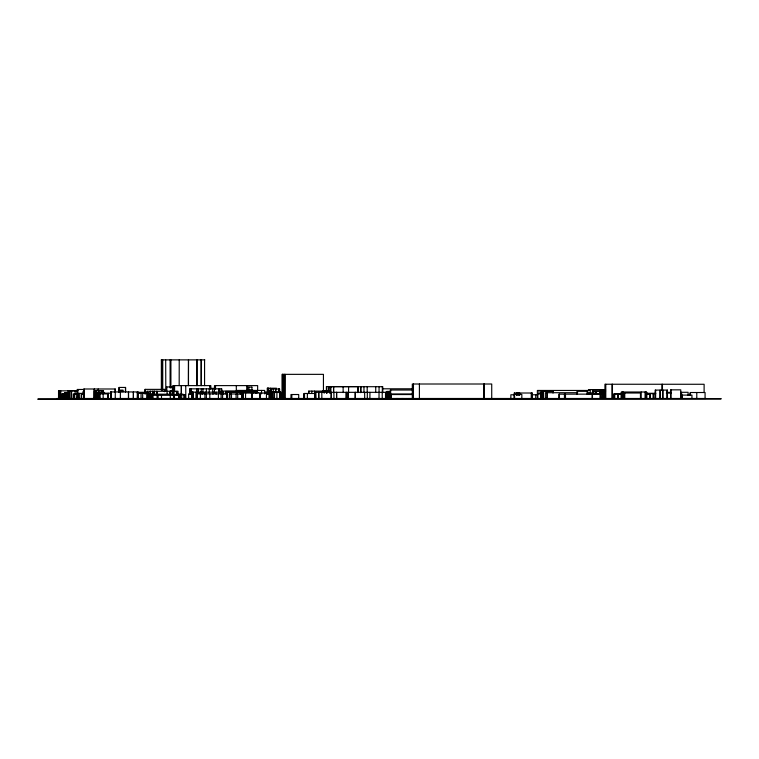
<?xml version="1.0" encoding="UTF-8"?>
<svg xmlns="http://www.w3.org/2000/svg" width="759" height="759" viewBox="0 0 759 759"><rect width="100%" height="100%" fill="white"/><g stroke="black" fill="none" stroke-linecap="round" stroke-linejoin="round"><path stroke-width="1.14" d="M161.325 359.87L204.797 359.87M357.271 386.578L326.398 386.578L326.398 390.904M173.773 386.929L166.487 386.929L166.487 391.549M247.643 387.147L251.979 387.147M330.829 387.507L328.476 387.507L328.476 390.8M276.523 388.228L267.234 388.228L267.329 393.93M210.196 388.361L215.404 388.361M382.508 388.798L412.972 388.798M83.794 389.471L77.181 389.471L77.219 398.484M588.918 389.585L605.435 389.585M252.652 389.851L248.212 389.851L248.212 392.005M123.081 390.107L118.802 390.107L118.85 392.204M412.564 390.031L390.249 390.031L390.249 394.263M605.635 390.06L592.513 390.06L592.513 393.219M588.291 390.154L588.918 390.154M236.675 390.43L246.59 390.43M251.257 390.43L264.644 390.43L264.644 393.883M170.927 390.572L173.223 390.572M77.997 390.686L68.168 390.686L68.168 398.484M322.708 390.762L326.361 390.762M77.788 390.847L58.538 390.847L58.538 398.484M220.784 391.065L236.931 391.065M268.307 390.97L270.906 390.97M322.831 390.98L328.97 390.98M119.267 391.132L123.632 391.132M256.106 391.122L256.106 393.228L256.163 391.122L252.851 391.122L252.927 393.228M330.336 391.113L308.657 391.113L308.657 393.219M251.903 391.416L225.717 391.416L225.717 393.769M255.366 391.416L256.049 391.416M605.426 391.34L600.018 391.34L600.018 394.405M386.843 391.454L390.363 391.454M553.112 391.464L542.666 391.464L542.666 398.484M605.578 391.445L593.14 391.445L593.14 393.788M84.116 391.701L82.959 391.701L83.101 393.959M121.241 391.587L123.432 391.587M223.639 392.166L191.913 392.166L191.999 398.484M264.436 392.08L267.804 392.08M622.921 392.137L621.279 392.137L621.279 398.484M77.219 392.337L76.915 398.484M110.947 392.308L111.061 398.484L110.88 391.938M137.512 392.308L144.106 392.308M314.596 392.327L387.071 392.327L387.071 398.484M666.62 392.356L671.26 392.356M680.766 392.299L688.1 392.299L688.1 395.392M251.817 392.422L226.827 392.422L226.827 394.443M254.948 392.422L258.24 392.422M199.864 392.678L203.459 392.678M68.405 392.773L64.686 392.773L64.686 398.484M104.628 392.697L94.59 392.697L94.59 398.484M577.703 392.707L545.341 392.707L545.341 398.484M137.227 392.868L148.859 392.963L148.897 398.484M586.916 392.896L593.007 392.963M143.603 393.086L145.851 393.086M173.308 393.086L173.308 395.24M241.742 393.058L269.929 393.058L269.929 398.484M666.364 393.115L671.411 393.115M681.098 393.115L681.61 393.115L681.61 396.34M104.903 393.209L111.364 393.209M602.95 393.228L605.293 393.228M646.621 393.285L655.235 393.285M83.594 393.371L78.756 393.371L78.765 398.807M137.407 393.371L149.03 393.371L149.03 398.484M64.506 393.617L62.143 393.617L62.181 398.484M280.118 393.617L282.595 393.617M314.482 393.485L304.074 393.485L304.074 398.484M614.999 393.57L622.019 393.57M655.833 393.627L649.951 393.627L649.951 398.484M680.776 393.532L680.519 398.484M280.783 393.769L283.079 393.769M540.474 393.779L537.856 393.779L537.856 398.484M587.902 393.779L600.065 393.779M76.612 393.94L73.319 393.94L73.319 398.484M192.701 393.883L188.602 393.883L188.706 398.484M241.609 393.968L229.531 393.968L229.531 398.484M412.716 393.978L388.238 393.978L388.21 398.807M587.115 394.025L600.122 394.035M74.335 394.263L77.001 394.263M173.555 394.244L151.231 394.139L151.126 398.484M176.154 394.139L183.014 394.139M622.266 394.187L612.826 394.215L612.826 398.484M83.613 394.282L81.204 394.282L81.204 398.484M97.645 394.329L95.444 394.329L95.444 398.484M621.972 394.424L617.674 394.424L617.674 398.484M646.364 394.424L649.932 394.424M412.725 394.538L390.8 394.538L390.809 398.807M62.428 394.699L60.141 394.699L60.141 398.484M153.005 394.794L184.911 394.794L184.911 398.484M514.298 394.775L510.854 394.775L510.854 398.484M531.575 394.775L537.685 394.775M152.455 395.088L149.106 395.088L149.21 398.484M56.821 398.484L77.997 398.484M78.756 398.484L706.079 398.484M705.073 398.484L705.073 392.517L690.168 392.517L690.168 395.496M704.105 392.564L704.124 384.272L604.942 384.244L604.942 398.484M696.79 392.517L696.79 398.484M691.933 398.484L691.933 395.097L681.041 395.097L681.041 398.484M690.149 393.418L690.149 395.439M682.151 395.097L682.151 398.484M681.629 395.097L681.629 398.484M681.25 392.299L681.269 398.484M680.776 398.484L680.757 389.841L670.605 389.841L670.605 398.484M670.956 389.841L670.956 398.484M667.484 398.484L667.398 390.088L655.159 390.088L655.074 398.484M662.863 390.088L662.863 398.484M662.749 390.088L662.749 398.484M662.455 384.272L662.455 390.192M661.933 384.272L661.933 390.192M655.624 390.088L655.624 398.484M653.67 393.627L653.67 398.484M653.091 393.627L653.091 398.484M650.235 393.627L650.235 398.484M646.696 398.484L646.696 392.137L646.507 398.484M646.27 398.484L646.27 392.005L622.693 392.005L622.693 398.484M645.956 392.005L645.956 398.484M645.055 392.005L645.093 398.484M641.194 392.005L641.165 398.484M640.454 398.484L640.454 393.01L624.145 393.01L624.145 398.484M624.761 393.01L624.761 398.484M623.092 392.005L623.092 398.484M622.456 392.137L622.456 398.484M621.972 395.382L621.972 393.304L621.839 395.382M621.403 392.137L621.403 398.484M618.272 394.424L618.272 398.484M614.733 394.187L614.733 398.484M614.154 394.187L614.154 398.484M613.822 394.215L613.822 398.484M612.447 384.244L612.447 398.484M612.001 384.244L612.001 398.484M605.786 384.244L605.786 398.484M604.42 393.228L604.42 398.484M604.126 393.228L604.126 398.484M603.177 393.228L603.177 398.484M602.912 391.34L602.95 398.484M602.769 391.34L602.769 398.484M601.318 391.34L601.413 398.484M600.606 391.34L600.606 394.405M600.445 398.484L600.445 394.149L558.947 394.158L558.947 398.484M600.103 391.34L600.16 398.484M596.489 391.445L596.508 393.788M595.369 391.445L595.398 393.788M593.671 391.445L593.671 393.788M593.007 390.06L593.007 393.219M592.466 394.035L592.466 398.484M592.143 394.035L592.143 398.484M590.246 393.902L590.246 390.458L537.363 390.458L537.363 398.484M587.694 394.376L587.694 391.302L577.115 391.302L577.115 394.376M587.419 391.302L587.419 394.376M577.381 391.302L577.381 394.376M565.464 394.149L565.521 398.484M564.724 394.149L564.724 398.484M564.44 394.149L564.44 398.484M559.298 394.158L559.298 398.484M553.017 393.058L553.017 390.885L541.319 390.885L541.319 398.484M547.419 392.707L547.419 398.484M547.305 392.707L547.305 398.484M547.068 392.707L547.068 398.484M543.292 391.464L543.226 398.807M542.23 390.885L542.23 398.484M541.195 398.484L541.195 391.929L540.474 391.929L540.569 398.807M538.928 390.458L538.928 393.902M535.74 394.775L535.74 398.484M532.182 398.484L532.182 393.01L514.166 393.01L514.166 398.484M531.945 393.01L531.945 398.484M531.765 393.01L531.765 398.484M531.547 393.01L531.547 398.484M531.281 393.01L531.281 398.484M521.831 398.484L521.831 394.395L514.365 394.395L514.412 398.807M519.744 393.01L519.744 395.202M519.469 393.01L519.469 395.202M518.957 393.01L518.957 395.202M518.226 393.01L518.226 395.202M517.135 393.01L517.135 395.202M516.851 393.01L516.851 395.202M516.537 393.01L516.537 395.202M514.602 393.01L514.593 398.807M492.003 398.484L492.003 399.13M491.728 399.13L491.728 384.007L412.308 384.007L412.308 399.13M484.157 384.007L484.157 399.13M483.986 384.007L483.986 399.13M419.404 384.007L419.404 399.13M413.446 384.007L413.446 399.13M412.355 398.484L412.488 399.13M411.017 398.484L411.017 399.13M410.647 398.484L410.647 399.13M409.813 398.484L409.813 399.13M409.68 398.484L409.68 399.13L409.556 398.484M409.092 398.484L409.092 399.13M408.816 398.484L408.816 399.13M408.636 398.484L408.636 399.13M408.513 398.484L408.513 399.13M406.625 398.484L406.625 399.13M406.454 398.484L406.454 399.13M403.883 398.484L403.883 399.13M403.484 398.484L403.484 399.13M403.276 398.484L403.219 399.13M403.067 398.484L403.067 399.13M402.991 398.484L402.991 399.13M402.811 398.484L402.735 399.13M402.536 398.484L402.536 399.13M402.374 398.484L402.374 399.13L402.213 398.484M402.137 398.484L402.137 399.13M401.938 398.484L401.938 399.13M401.758 398.484L401.758 399.13M401.625 398.484L401.625 399.13M401.445 398.484L401.445 399.13M400.107 398.484L400.107 399.13M399.073 398.484L399.168 399.13M398.579 398.484L398.503 399.13M398.333 398.484L398.333 399.13M397.868 398.484L397.82 399.13M397.64 398.484L397.64 399.13M397.441 398.484L397.355 399.13M397.251 398.484L397.251 399.13M397.071 398.484L397.071 399.13M396.9 398.484L396.9 399.13M396.729 398.484L396.729 399.13M396.606 398.484L396.606 399.13M396.435 398.484L396.435 399.13M396.34 398.484L396.245 399.13M395.951 398.484L395.951 399.13M395.496 398.484L395.496 399.13M393.608 398.484L393.608 399.13M393.285 398.484L393.285 399.13M391.986 398.484L391.986 399.13M391.198 394.538L391.198 398.484M390.667 390.031L390.667 394.263M389.993 391.454L389.993 393.798M389.006 393.978L389.006 398.484M388.893 391.454L388.893 398.484M388.542 391.454L388.542 398.484M387.479 391.454L387.479 398.807M386.986 391.454L386.948 398.807M385.828 392.327L385.828 398.484M385.525 392.327L385.525 398.484M382.764 392.593L382.764 386.701L330.44 386.701L330.459 392.839M382.327 386.701L382.327 392.593M382.213 392.327L382.232 398.484M379.073 386.701L379.007 398.484M375.743 386.701L375.724 392.593M369.946 392.327L369.899 398.484M367.347 392.327L367.29 398.484M367.176 386.701L367.214 392.593M364.643 392.327L364.699 398.484M363.969 386.701L363.978 392.593M360.848 386.701L360.848 392.593M360.715 386.701L360.715 392.593M355.269 392.327L355.269 398.484M355.212 392.327L355.212 398.484M348.599 386.701L348.561 392.593M348.134 392.327L348.134 398.484M348.039 392.327L348.039 398.484M346.265 392.327L346.265 398.484M346.218 392.327L346.218 398.484M343.115 386.701L343.153 392.593M336.626 392.327L336.626 398.484M336.579 392.327L336.579 398.484M333.913 392.327L333.96 398.484M330.877 386.701L330.877 392.593M329.567 391.113L329.634 393.219M328.922 386.578L328.922 390.904M328.571 386.578L328.571 390.904M326.835 391.113L326.835 393.219M326.768 386.578L326.768 390.904M326.778 391.113L326.778 393.219M324.226 391.113L324.169 393.219M323.438 391.587L323.438 374.348L282.092 374.348L282.092 398.484M321.797 392.327L321.844 398.484M318.78 392.327L318.78 398.484M318.714 392.327L318.714 398.484M315.905 392.327L316.019 398.484M314.833 392.327L314.833 398.484M314.587 391.113L314.596 398.484M311.845 391.113L311.778 393.219M308.885 391.113L308.885 393.219M307.386 393.485L307.338 398.484M304.52 393.485L304.52 398.484M304.35 398.484L304.35 394.092L303.572 394.092L303.695 398.807M298.704 398.484L298.704 394.519L290.982 394.519L290.982 398.484M297.955 398.484L297.983 399.13M291.826 394.519L291.826 398.484M286.646 398.484L286.646 399.13M284.938 374.348L284.938 398.484M284.843 374.348L284.777 398.807M283.809 374.348L283.809 398.484M282.633 374.348L282.633 398.484M282.509 374.348L282.509 398.484M281.712 393.769L281.693 398.484M280.745 398.484L280.745 391.938L271.494 391.938L271.494 398.484M280.545 391.938L280.545 398.484M279.862 391.938L279.862 398.484M279.729 391.938L279.729 398.484M279.587 392.555L279.587 389.006L270.327 389.006L270.327 393.741M279.445 389.006L279.445 392.555M279.17 389.006L279.113 392.555M279.027 389.006L279.027 392.555M278.771 389.006L278.771 392.555M278.686 389.006L278.686 392.555M276.921 391.938L276.893 398.484M273.306 389.006L273.297 392.555M272.766 391.938L272.766 398.484M272.614 391.938L272.671 398.484M272.519 391.938L272.519 398.484M272.31 391.938L272.282 398.484M272.158 391.938L272.158 398.484M272.045 391.938L272.045 398.484M271.893 391.938L271.893 398.484M271.608 391.938L271.608 398.484M271.172 389.006L271.172 398.484M271.086 389.006L271.086 398.484M270.84 389.006L270.84 398.484M270.735 389.006L270.735 398.484M270.451 388.228L270.413 398.484M269.843 393.058L269.843 398.484M269.692 390.97L269.597 398.484L269.483 390.97M269.35 390.97L269.293 393.115M269.217 390.97L269.113 393.115M268.942 390.97L269.018 398.484M268.809 390.97L268.809 393.115M268.411 390.97L268.307 393.115M268.269 388.228L268.212 393.93M268.06 388.228L268.06 393.93M267.88 388.228L267.955 393.93M267.747 388.228L267.747 393.93M266.418 393.058L266.466 398.484M261.561 390.43L261.542 393.883M257.643 390.297L257.643 385.61L214.484 385.61L214.436 393.124M257.386 390.43L257.415 392.735M255.65 393.001L255.707 390.809L251.201 390.809L251.201 393.001L251.362 389.851M255.536 391.122L255.508 393.228M252.481 390.809L252.557 393.001M251.874 387.147L251.979 390.543M248.876 387.147L248.971 390.543M247.69 387.147L247.643 391.682M246.751 385.61L246.713 390.297M245.584 393.058L245.537 398.484M243.041 393.058L243.041 398.484M242.937 393.058L242.937 398.484M242.339 393.058L242.263 398.484M241.827 393.058L241.742 398.484M240.242 392.422L240.261 394.443M237.709 393.968L237.709 398.484M237.093 392.422L237.064 394.443M236.286 385.61L236.334 391.464M236.115 393.968L236.096 398.484M231.448 393.968L231.533 398.484M231.315 392.422L231.315 394.443M231.049 392.422L231.049 394.443M230.072 392.422L230.148 394.443M229.835 393.968L229.835 398.484M227.539 398.484L227.643 393.874L196.923 393.874L196.923 398.484M227.121 393.874L227.026 398.484M226.998 392.422L226.998 394.443M226.675 393.874L226.628 398.484M225.85 391.416L225.85 393.769M223.535 392.166L223.639 394.272M223.412 392.166L223.412 394.272M223.279 392.166L223.279 394.272M222.605 393.874L222.596 398.484M221.761 393.124L221.761 388.845L189.921 388.845L189.921 394.196M221.514 388.845L221.514 393.124M221.324 388.845L221.324 393.124M221.144 393.874L221.106 398.484M218.393 393.874L218.402 398.484M216.106 392.166L216.125 394.272M215.518 385.61L215.518 389.12M213.023 392.166L212.966 394.272M212.7 388.845L212.653 393.124M210.812 389.12L210.812 385.61L172.777 385.61L172.777 391.464M209.807 393.874L209.816 398.484M209.74 385.61L209.759 389.12M209.228 388.845L209.275 393.124M206.42 388.845L206.382 393.124M206.401 393.874L206.363 398.484M205.291 392.166L205.224 394.272M204.93 393.874L204.939 398.484M204.569 359.87L204.569 385.61M202.957 388.845L202.881 393.124M202.055 392.166L202.15 394.272M201.41 359.87L201.41 385.61M201.287 388.845L201.277 393.124M201.05 359.87L201.05 385.61M200.528 392.166L200.528 394.272M200.442 392.166L200.367 398.484M198.46 388.845L198.478 393.124M197.312 392.166L197.312 394.272M197.283 392.166L197.283 394.272M197.055 359.87L197.055 385.61M197.027 393.874L197.027 398.484M196.818 388.845L196.818 393.124M196.761 359.87L196.761 385.61M196.799 388.845L196.799 393.124M195.964 392.166L195.983 398.484M193.08 392.166L193.08 398.484M192.938 392.166L192.938 398.484M192.331 392.166L192.283 398.484M192.226 392.166L192.131 398.484M191.287 394.196L191.287 388.845L191.173 394.196M191.031 388.845L191.031 394.196M190.746 388.845L190.746 394.196M190.357 388.845L190.452 394.196M190.262 388.845L190.262 394.196M190.016 388.845L190.016 394.196M185.746 385.61L185.822 399.13M184.503 394.794L184.503 398.484M184.352 394.794L184.352 398.484M184.152 394.794L184.114 398.484M181.695 394.794L181.686 398.484M180.244 394.794L180.215 398.484M179.655 398.484L179.655 394.936L151.544 394.936L151.544 398.484M179.522 394.936L179.522 398.484M179.228 359.87L179.181 385.61M178.906 394.936L178.906 398.484M178.744 394.936L178.744 398.484M178.052 394.367L178.052 391.274L147.075 391.274L147.113 398.484M177.122 391.378L177.189 394.936M176.496 391.378L176.515 394.936M174.617 385.61L174.589 391.464M174.466 394.936L174.485 398.484M173.773 391.378L173.773 394.936L173.621 385.61M173.498 394.936L173.536 398.484M172.464 391.274L172.464 394.367M172.321 386.929L172.426 391.549M172.265 391.274L172.265 394.367M170.908 359.87L170.908 387.953M170.348 391.274L170.348 394.367M170.282 394.936L170.291 398.484M170.111 359.87L170.111 387.953M170.13 391.274L170.13 394.367M169.836 391.274L169.836 394.367M167.094 391.274L167.141 394.367M166.743 386.929L166.743 391.549M165.68 359.87L165.813 391.464M164.599 391.644L164.599 389.367L144.997 389.367L144.997 393.93M164.371 389.367L164.371 391.644M162.73 359.87L162.73 390.297M162.236 359.87L162.246 390.297M161.496 394.936L161.506 398.484M161.354 359.87L161.354 390.297M158.119 394.936L158.081 398.484M156.971 391.274L156.971 394.367M157.094 394.936L157.113 398.484M156.923 391.274L156.923 394.367M154.438 391.274L154.438 394.367M154.21 391.274L154.21 394.367M154.001 391.274L154.001 394.367M152.825 391.274L152.825 394.367M152.749 394.936L152.749 398.484M152.606 391.274L152.606 394.367M152.692 394.936L152.692 398.484M152.379 394.936L152.493 398.484M152.056 394.139L152.056 396.312M151.658 394.936L151.658 398.484M151.345 394.139L151.345 396.312M150.377 391.274L150.377 395.392M150.178 391.274L150.282 398.484M150.054 395.088L150.035 398.484M149.931 395.088L149.893 398.484M149.684 395.088L149.665 398.484M149.419 395.088L149.419 398.484M148.508 392.963L148.508 398.484M147.189 391.274L147.199 398.484M145.216 389.367L145.216 393.93M142.692 392.963L142.673 398.484M141.06 392.963L141.07 398.484M137.996 398.484L138.081 391.938L110.767 391.938L110.767 398.484M137.777 391.938L137.777 398.484M137.332 391.938L137.227 398.484M128.508 391.938L128.508 398.484M128.48 391.938L128.48 398.484M125.615 391.853L125.615 387.441L119.021 387.441L119.021 391.853M125.453 387.441L125.453 391.853M120.377 391.938L120.358 398.484M119.172 387.441L119.182 392.204M115.245 398.484L115.311 388.988L83.86 388.988L83.86 398.484M115.074 388.988L115.074 392.156M111.402 391.938L111.402 398.484M111.25 391.938L111.175 398.484M108.129 393.209L108.139 398.484M107.655 398.484L107.655 393.893L96.981 393.893L97.057 398.807M107.55 393.893L107.55 398.484M103.518 392.953L103.518 390.743L94.144 390.743L94.144 398.484M103.423 390.743L103.423 392.953M103.11 390.743L103.11 392.953M103.139 393.893L103.167 398.484M102.977 390.743L102.977 392.953M101.203 390.743L101.213 392.953M100.036 393.893L100.179 398.484M99.031 390.743L99.05 392.953M98.945 393.893L98.993 398.484M98.177 388.988L98.224 391.094M97.835 393.893L97.835 398.484M97.513 392.697L97.617 398.484M97.418 392.697L97.418 395.012M97.19 393.893L97.285 398.484M96.184 392.697L96.222 395.012M95.957 390.743L95.957 392.953M96.051 394.329L96.051 398.484M95.843 390.743L95.843 392.953M95.814 394.329L95.814 398.484M95.691 394.329L95.691 398.484M95.122 390.743L95.065 398.484M94.866 390.743L94.922 398.484M94.657 390.743L94.742 398.484M94.382 388.988L94.382 398.484M94.334 388.988L94.296 398.484M84.107 388.988L84.107 398.484M81.621 394.282L81.621 398.484M79.012 393.371L79.002 398.807M77.769 389.471L77.779 398.807M77.712 392.612L77.712 398.484M75.084 390.686L75.179 394.025M74.686 394.263L74.686 398.484M74.335 393.94L74.335 398.484M71.602 390.686L71.602 398.484M71.422 390.686L71.422 398.484M69.98 390.686L69.98 398.484M68.984 390.686L68.984 398.484M68.509 390.686L68.509 398.484M67.959 392.773L67.959 398.484M66.906 392.773L66.906 398.484M66.46 392.773L66.46 398.484M65.521 392.773L65.426 398.807M65.198 392.773L65.198 398.484M64.961 392.773L64.961 398.484M64.876 392.773L64.876 398.484M63.481 398.484L63.481 393.855L63.253 398.484M62.295 393.617L62.295 398.484M62.02 394.699L62.02 398.484M60.758 390.847L60.748 398.484M59.847 390.847L59.714 398.807M58.699 390.847L58.699 398.484M721.05 398.807L37.95 399.13L721.05 398.807M667.237 398.484L667.237 390.088L667.161 398.484M660.131 398.484L660.131 390.088L660.093 398.484M398.741 399.13L398.741 398.484L398.703 399.13M357.935 392.593L357.935 386.701L357.897 392.593M333.599 392.593L333.599 386.701L333.562 392.593M331.247 398.484L331.247 392.327L331.199 398.484M275.716 392.555L275.716 389.006L275.697 392.555M274.464 398.484L274.464 391.938L274.445 398.484M260.09 398.484L260.09 393.058L260.024 398.484M252.026 398.484L252.026 393.058L251.96 398.484M218.962 393.124L218.962 388.845L218.915 393.124M188.488 385.61L188.488 359.87L188.393 385.61M181.363 393.807L181.363 385.61L181.287 393.807M133.404 398.484L133.404 391.938L133.366 398.484"/></g></svg>
